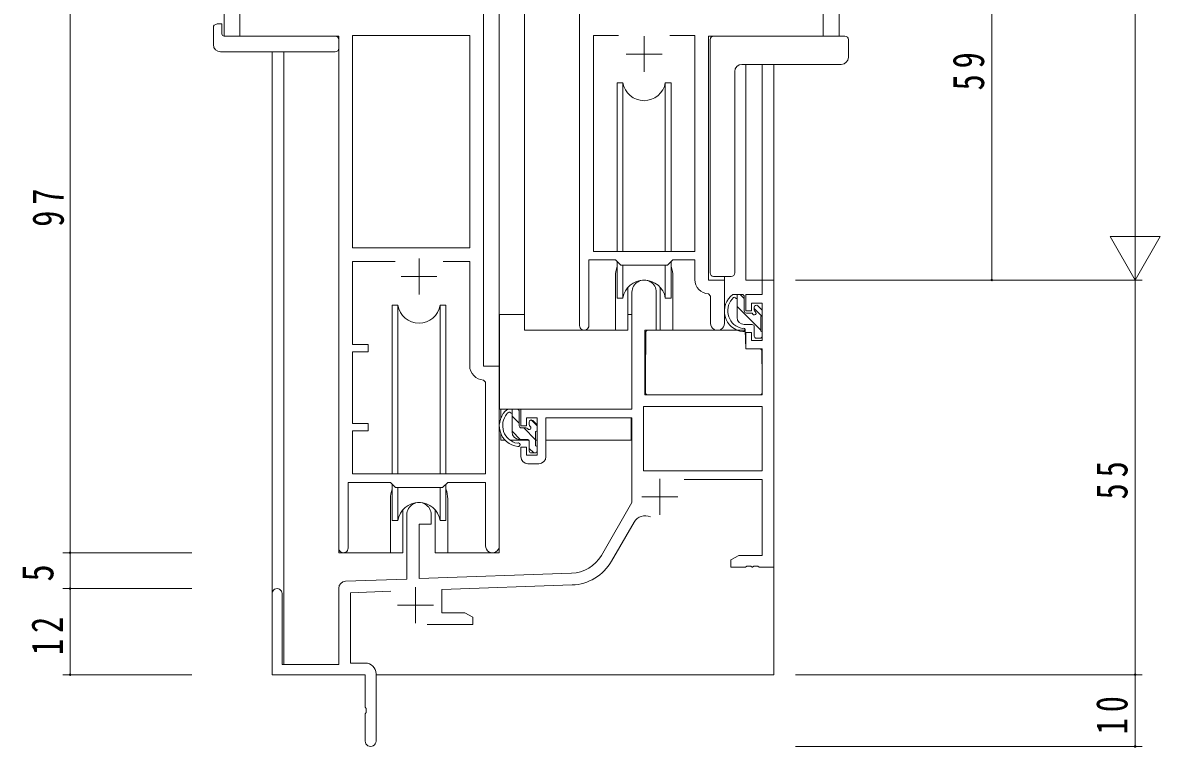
# Model space of a CAD drawing. Units: millimetres, scale not verified. Extents: x -567 to 567, y -403 to 403.
# Drawn here: x -469.3 to -310.6, y -281.1 to -180.1 of the extents above; entities that cross this region are included whole.
import ezdxf
from ezdxf.enums import TextEntityAlignment as Align

# ---------------------------------------------------------------- set-up
doc = ezdxf.new("R2010")
doc.units = ezdxf.units.MM
doc.header["$LTSCALE"] = 2
for name, color, linetype, lineweight in [('0-3_YKK_11', 7, 'Continuous', 18), ('0-4_YKK_12', 2, 'Continuous', 18), ('0-5_YKK_13', 4, 'Continuous', 18), ('0-6_YKK_D', 6, 'Continuous', 18)]:
    doc.layers.add(name, color=color, linetype=linetype, lineweight=lineweight)
doc.styles.add('ＭＳ ゴシック', font='')
doc.styles.get('ＭＳ ゴシック').set_extended_font_data('MS Gothic')

msp = doc.modelspace()

# ---------------------------------------------------------------- linework, layer by layer
at = {"layer": '0-3_YKK_11'}
for p, q in [((-439.038, -156.982), (-439.038, -181.982)), ((-405.038, -227.982), (-405.038, -156.982)), ((-391.638, -222.332), (-391.638, -156.982)), ((-357.638, -156.982), (-357.638, -181.982)), ((-439.038, -181.982), (-425.238, -181.982)), ((-425.238, -181.982), (-425.238, -253.332)), ((-406.968, -181.912), (-423.308, -181.912)), ((-423.308, -181.912), (-423.308, -211.482)), ((-406.968, -211.482), (-406.968, -181.912)), ((-406.968, -211.482), (-406.968, -181.912)), ((-389.708, -181.912), (-386.226, -181.912)), ((-389.708, -211.982), (-389.708, -181.912)), ((-382.638, -181.982), (-382.638, -186.982)), ((-379.051, -181.912), (-375.568, -181.912)), ((-379.051, -181.912), (-375.568, -181.912)), ((-375.568, -181.912), (-375.568, -211.982)), ((-357.638, -181.982), (-373.638, -181.982)), ((-373.638, -181.982), (-373.638, -215.982)), ((-385.138, -184.482), (-380.138, -184.482)), ((-423.308, -211.482), (-406.968, -211.482)), ((-375.568, -211.982), (-389.708, -211.982)), ((-417.389, -213.412), (-423.308, -213.412)), ((-417.389, -213.412), (-423.308, -213.412)), ((-423.308, -213.412), (-423.308, -224.982)), ((-414.038, -212.982), (-414.038, -217.982)), ((-406.968, -213.412), (-410.688, -213.412)), ((-406.968, -227.912), (-406.968, -213.412)), ((-386.638, -213.182), (-390.338, -213.182)), ((-390.338, -213.182), (-390.338, -222.332)), ((-385.908, -213.912), (-386.638, -213.182)), ((-379.368, -213.912), (-385.908, -213.912)), ((-378.638, -213.182), (-379.368, -213.912)), ((-375.568, -213.182), (-378.638, -213.182)), ((-375.568, -215.912), (-375.568, -213.182)), ((-416.538, -215.482), (-411.538, -215.482)), ((-373.638, -215.982), (-371.438, -215.982)), ((-371.438, -215.982), (-371.438, -222.017)), ((-366.168, -215.982), (-364.538, -215.982)), ((-366.168, -217.982), (-366.168, -215.982)), ((-364.538, -215.982), (-364.538, -255.982)), ((-384.338, -233.982), (-384.338, -217.682)), ((-380.938, -217.682), (-380.938, -222.982)), ((-373.368, -218.21), (-373.655, -217.911)), ((-373.368, -222.017), (-373.368, -218.21)), ((-368.438, -217.982), (-366.168, -217.982)), ((-368.438, -220.282), (-368.438, -217.982)), ((-367.638, -220.282), (-368.438, -220.282)), ((-367.638, -219.182), (-367.638, -220.282)), ((-366.168, -219.182), (-367.638, -219.182)), ((-366.168, -224.382), (-366.168, -219.182)), ((-380.938, -222.982), (-382.538, -222.982)), ((-382.538, -222.982), (-382.538, -231.982)), ((-368.438, -223.282), (-367.638, -223.282)), ((-368.438, -225.582), (-368.438, -223.282)), ((-367.638, -223.282), (-367.638, -224.382)), ((-423.308, -224.982), (-421.138, -224.982)), ((-421.138, -224.982), (-421.138, -225.982)), ((-367.638, -224.382), (-366.168, -224.382)), ((-423.308, -225.982), (-423.308, -235.982)), ((-421.138, -225.982), (-423.308, -225.982)), ((-366.168, -225.582), (-368.438, -225.582)), ((-366.168, -231.982), (-366.168, -225.582)), ((-402.838, -227.982), (-405.038, -227.982)), ((-402.838, -253.017), (-402.838, -227.982)), ((-404.768, -230.21), (-405.055, -229.911)), ((-404.768, -242.982), (-404.768, -230.21)), ((-382.538, -231.982), (-366.168, -231.982)), ((-399.838, -233.982), (-384.338, -233.982)), ((-399.838, -236.282), (-399.838, -233.982)), ((-366.168, -233.612), (-382.708, -233.612)), ((-366.168, -233.612), (-382.708, -233.612)), ((-382.708, -233.612), (-382.708, -242.582)), ((-366.168, -242.582), (-366.168, -233.612)), ((-423.308, -235.982), (-421.138, -235.982)), ((-421.138, -235.982), (-421.138, -236.982)), ((-399.038, -236.282), (-399.838, -236.282)), ((-397.538, -235.182), (-399.038, -235.182)), ((-399.038, -235.182), (-399.038, -236.282)), ((-397.538, -240.382), (-397.538, -235.182)), ((-384.338, -235.182), (-396.338, -235.182)), ((-396.338, -235.182), (-396.338, -240.582)), ((-384.338, -246.982), (-384.338, -235.182)), ((-421.138, -236.982), (-423.308, -236.982)), ((-423.308, -236.982), (-423.308, -242.982)), ((-399.838, -239.282), (-399.038, -239.282)), ((-399.838, -240.582), (-399.838, -239.282)), ((-399.038, -239.282), (-399.038, -240.382)), ((-399.038, -240.382), (-397.538, -240.382)), ((-397.338, -241.582), (-398.838, -241.582)), ((-382.708, -242.582), (-366.168, -242.582)), ((-423.938, -244.182), (-418.038, -244.182)), ((-423.938, -253.332), (-423.938, -244.182)), ((-423.308, -242.982), (-404.768, -242.982)), ((-418.038, -244.182), (-417.308, -244.912)), ((-410.768, -244.912), (-410.038, -244.182)), ((-410.038, -244.182), (-404.768, -244.182)), ((-404.768, -244.182), (-404.768, -253.017)), ((-380.438, -243.682), (-380.438, -248.682)), ((-366.168, -243.782), (-377.04, -243.782)), ((-366.168, -254.352), (-366.168, -243.782)), ((-417.308, -244.912), (-410.768, -244.912)), ((-388.593, -254.351), (-384.338, -246.982)), ((-382.938, -246.182), (-377.938, -246.182)), ((-415.738, -257.651), (-415.738, -248.682)), ((-412.338, -248.682), (-412.338, -249.982)), ((-412.338, -249.982), (-414.038, -249.982)), ((-414.038, -249.982), (-414.038, -257.591)), ((-384.045, -249.734), (-387.181, -255.166)), ((-370.538, -254.982), (-369.447, -254.352)), ((-370.538, -255.982), (-370.538, -254.982)), ((-369.447, -254.352), (-366.168, -254.352)), ((-414.038, -257.591), (-392.748, -256.848)), ((-368.497, -255.982), (-370.538, -255.982)), ((-368.313, -255.862), (-368.497, -255.982)), ((-367.764, -255.862), (-368.313, -255.862)), ((-367.58, -255.982), (-367.764, -255.862)), ((-367.497, -255.982), (-367.58, -255.982)), ((-367.313, -255.862), (-367.497, -255.982)), ((-366.764, -255.862), (-367.313, -255.862)), ((-366.58, -255.982), (-366.764, -255.862)), ((-364.538, -255.982), (-366.58, -255.982)), ((-424.273, -257.949), (-415.738, -257.651)), ((-392.691, -258.477), (-410.838, -259.111)), ((-434.538, -270.982), (-434.538, -259.682)), ((-433.138, -259.682), (-433.138, -269.582)), ((-425.238, -269.582), (-425.238, -258.948)), ((-417.971, -259.36), (-423.608, -259.556)), ((-423.608, -259.556), (-423.608, -269.352)), ((-414.538, -258.782), (-414.538, -263.782)), ((-410.838, -259.111), (-410.838, -262.352)), ((-417.038, -261.282), (-412.038, -261.282)), ((-410.838, -262.352), (-407.63, -262.352)), ((-407.63, -262.352), (-406.538, -262.982)), ((-406.538, -262.982), (-406.538, -263.982)), ((-406.538, -263.982), (-412.888, -263.982)), ((-433.138, -269.582), (-425.238, -269.582)), ((-423.608, -269.352), (-421.538, -269.352)), ((-421.538, -270.982), (-434.538, -270.982)), ((-421.538, -275.524), (-421.538, -270.982)), ((-420.038, -270.852), (-420.038, -280.232)), ((-421.418, -275.707), (-421.538, -275.524)), ((-421.418, -276.257), (-421.418, -275.707)), ((-421.538, -276.441), (-421.418, -276.257)), ((-421.538, -280.232), (-421.538, -276.441))]:
    msp.add_line(p, q, dxfattribs=at)
for centre, radius, start, end in [((-382.638, -217.682), 1.7, 359.99999, 180.00001), ((-373.568, -215.912), 2, 180, 267.50807), ((-372.403, -222.017), 0.965, 179.99999, 0.00001), ((-390.988, -222.332), 0.65, 179.99999, 0.00001), ((-404.968, -227.912), 2, 180, 267.50807), ((-398.838, -240.582), 1, 180.00001, 269.99999), ((-397.338, -240.582), 1, 270.00001, 359.99999), ((-414.038, -248.682), 1.7, 359.99999, 180.00001), ((-382.486, -250.634), 1.8, 65.29866, 149.99999), ((-424.588, -253.332), 0.65, 179.99999, 0.00001), ((-403.803, -253.017), 0.965, 179.99999, 0.00001), ((-392.923, -251.851), 5, 271.99999, 330), ((-392.923, -251.851), 6.63, 272, 330), ((-424.238, -258.948), 1, 91.99998, 180), ((-433.838, -259.682), 0.7, 359.99999, 180.00001), ((-421.538, -270.852), 1.5, 0.00001, 89.99999), ((-420.788, -280.232), 0.75, 179.99999, 0.00001)]:
    msp.add_arc(centre, radius, start, end, dxfattribs=at)
at = {"layer": '0-4_YKK_12'}
for p, q in [((-441.238, -41.482), (-441.238, -181.982)), ((-402.838, -41.482), (-402.838, -253.982)), ((-399.338, -41.482), (-399.338, -222.982)), ((-355.438, -41.482), (-355.438, -181.982)), ((-438.738, -181.982), (-441.238, -181.982)), ((-425.238, -253.982), (-425.238, -182.282)), ((-357.938, -181.982), (-355.438, -181.982)), ((-434.538, -184.17), (-434.538, -259.682)), ((-432.908, -184.17), (-432.908, -269.582)), ((-368.438, -185.929), (-368.438, -215.982)), ((-366.168, -185.929), (-366.168, -215.982)), ((-364.538, -185.929), (-364.538, -215.982)), ((-386.638, -215.482), (-386.638, -222.982)), ((-378.638, -215.482), (-378.638, -222.982)), ((-371.438, -216.282), (-371.438, -215.482)), ((-365.868, -215.982), (-368.438, -215.982)), ((-386.638, -222.982), (-399.338, -222.982)), ((-372.411, -222.982), (-378.638, -222.982)), ((-418.038, -246.482), (-418.038, -253.982)), ((-410.038, -246.482), (-410.038, -253.982)), ((-418.038, -253.982), (-425.238, -253.982)), ((-402.838, -253.982), (-410.038, -253.982)), ((-364.538, -255.482), (-364.538, -270.982)), ((-420.038, -270.982), (-364.538, -270.982))]:
    msp.add_line(p, q, dxfattribs=at)
for centre, start, end in [((-382.638, -215.482), 159.63587, 180), ((-382.638, -215.482), 0, 20.36413), ((-414.038, -246.482), 159.63587, 180), ((-414.038, -246.482), 0, 20.36413)]:
    msp.add_arc(centre, 4, start, end, dxfattribs=at)
at = {"layer": '0-5_YKK_13'}
for p, q in [((-442.726, -183.17), (-442.726, -180.795)), ((-441.726, -180.29), (-441.538, -180.29)), ((-441.538, -180.29), (-441.538, -180.79)), ((-441.538, -181.682), (-441.538, -180.79)), ((-441.238, -181.982), (-425.738, -181.982)), ((-425.238, -182.482), (-425.238, -183.17)), ((-373.438, -214.982), (-373.438, -182.482)), ((-372.938, -181.982), (-355.138, -181.982)), ((-355.138, -181.982), (-354.638, -181.982)), ((-354.138, -182.482), (-354.138, -183.802)), ((-425.238, -183.17), (-425.238, -183.67)), ((-354.138, -183.802), (-354.138, -184.929)), ((-441.726, -184.17), (-425.738, -184.17)), ((-369.992, -214.982), (-369.992, -186.926)), ((-368.995, -185.927), (-368.998, -185.926)), ((-368.998, -185.929), (-355.138, -185.929)), ((-385.597, -188.483), (-386.388, -188.482)), ((-386.388, -188.482), (-386.388, -211.982)), ((-385.597, -211.982), (-385.597, -188.483)), ((-378.888, -188.482), (-379.68, -188.482)), ((-379.68, -211.982), (-379.68, -188.482)), ((-378.888, -211.982), (-378.888, -188.482)), ((-386.388, -213.432), (-386.388, -218.482)), ((-385.597, -218.482), (-385.597, -213.912)), ((-379.68, -218.482), (-379.68, -213.912)), ((-370.492, -215.482), (-372.938, -215.482)), ((-370.492, -215.482), (-370.493, -215.482)), ((-384.888, -216.998), (-384.888, -222.982)), ((-380.388, -222.982), (-380.388, -216.998)), ((-386.388, -218.482), (-385.597, -218.482)), ((-368.968, -217.982), (-370.268, -217.982)), ((-369.668, -221.182), (-369.668, -217.982)), ((-368.668, -218.547), (-369.233, -217.982)), ((-368.668, -220.282), (-368.668, -218.282)), ((-416.997, -219.483), (-417.788, -219.482)), ((-417.788, -219.482), (-417.788, -242.983)), ((-416.997, -242.983), (-416.997, -219.483)), ((-410.288, -219.482), (-411.08, -219.482)), ((-411.08, -242.983), (-411.08, -219.482)), ((-410.288, -242.982), (-410.288, -219.482)), ((-366.368, -222.968), (-369.668, -219.668)), ((-367.268, -219.782), (-367.268, -220.121)), ((-366.21, -221.005), (-367.268, -219.947)), ((-366.256, -220.07), (-366.756, -219.57)), ((-366.168, -220.882), (-366.168, -220.282)), ((-399.338, -220.782), (-402.834, -220.782)), ((-402.834, -233.982), (-402.834, -220.782)), ((-384.888, -220.782), (-384.338, -220.782)), ((-367.729, -220.582), (-368.368, -220.582)), ((-366.368, -223.082), (-366.368, -221.082)), ((-384.888, -222.982), (-386.638, -222.982)), ((-382.414, -223.28), (-382.468, -229.482)), ((-368.537, -222.982), (-382.114, -222.982)), ((-378.638, -222.982), (-380.388, -222.982)), ((-367.568, -222.182), (-368.668, -222.182)), ((-368.537, -222.982), (-368.468, -225.582)), ((-367.268, -222.482), (-367.268, -223.782)), ((-366.168, -223.782), (-366.168, -223.282)), ((-366.968, -224.082), (-366.468, -224.082)), ((-382.434, -225.482), (-382.538, -225.482)), ((-368.468, -225.582), (-366.5, -225.582)), ((-366.168, -229.482), (-366.2, -225.88)), ((-382.468, -229.482), (-382.449, -231.685)), ((-366.188, -231.685), (-366.168, -229.482)), ((-382.538, -230.412), (-382.46, -230.491)), ((-382.149, -231.982), (-366.488, -231.982)), ((-384.638, -233.982), (-402.834, -233.982)), ((-402.634, -233.982), (-402.634, -235.234)), ((-400.368, -233.982), (-401.668, -233.982)), ((-401.068, -237.182), (-401.068, -233.982)), ((-400.068, -236.282), (-400.068, -234.282)), ((-400.068, -235.937), (-401.068, -234.937)), ((-398.668, -235.782), (-398.668, -236.121)), ((-397.568, -236.316), (-398.4, -235.484)), ((-397.656, -236.07), (-398.156, -235.57)), ((-397.568, -236.882), (-397.568, -236.282)), ((-384.434, -235.263), (-384.434, -238.282)), ((-402.634, -237.372), (-402.634, -238.282)), ((-399.944, -238.182), (-401.068, -237.058)), ((-399.129, -236.582), (-399.768, -236.582)), ((-397.768, -238.237), (-399.423, -236.582)), ((-397.768, -239.082), (-397.768, -237.082)), ((-402.634, -238.282), (-402.054, -238.282)), ((-401.357, -238.282), (-398.745, -238.282)), ((-398.968, -238.182), (-400.068, -238.182)), ((-398.668, -238.482), (-398.668, -239.782)), ((-398.044, -240.082), (-398.668, -239.458)), ((-397.768, -238.282), (-397.538, -238.282)), ((-397.568, -239.782), (-397.568, -239.282)), ((-384.434, -238.282), (-396.338, -238.282)), ((-398.368, -240.082), (-397.868, -240.082)), ((-417.788, -244.433), (-417.788, -249.482)), ((-416.997, -249.482), (-416.997, -244.913)), ((-411.08, -249.482), (-411.08, -244.913)), ((-410.288, -249.482), (-410.288, -244.432)), ((-416.288, -247.998), (-416.288, -253.982)), ((-411.788, -253.982), (-411.788, -247.998)), ((-417.788, -249.482), (-416.997, -249.482)), ((-418.038, -253.982), (-416.288, -253.982)), ((-411.788, -253.982), (-410.038, -253.982))]:
    msp.add_line(p, q, dxfattribs=at)
for points in [[(-379.68, -218.482), (-378.888, -218.482), (-378.888, -213.432)], [(-411.08, -249.482), (-410.288, -249.482), (-410.288, -244.433)]]:
    msp.add_lwpolyline(points, dxfattribs=at)
for centre, radius, start, end in [((-442.262, -180.778), 0.462, 136.9505, 182.04653), ((-441.956, -181.421), 1.153, 78.49471, 123.87699), ((-441.238, -181.682), 0.3, 180, 270), ((-425.738, -182.482), 0.5, 0, 90), ((-372.938, -182.482), 0.5, 90, 180), ((-354.638, -182.482), 0.5, 0, 90), ((-441.726, -183.17), 1, 180, 269.99494), ((-425.738, -183.67), 0.5, 269.9989, 0), ((-355.138, -184.929), 1, 270, 0), ((-368.992, -186.929), 1.002, 90.18214, 179.82), ((-382.638, -187.982), 3, 189.59799, 350.40583), ((-372.938, -214.982), 0.5, 180, 270), ((-370.492, -214.982), 0.5, 270, 0), ((-382.638, -218.982), 3, 9.59417, 170.40661), ((-368.554, -220.303), 2.885, 126.45193, 263.90389), ((-368.469, -220.269), 2.504, 139.45806, 259.25217), ((-370.529, -218.387), 0.3, 301.6219, 336.95039), ((-370.068, -218.582), 0.2, 36.8699, 156.95039), ((-369.668, -218.282), 0.3, 216.8699, 270), ((-368.968, -218.282), 0.3, 0, 90), ((-414.038, -218.982), 3, 189.59799, 350.40583), ((-368.368, -220.282), 0.3, 180, 270), ((-367.268, -220.582), 0.25, 213.05573, 56.94427), ((-366.968, -219.782), 0.3, 45, 180), ((-366.968, -220.121), 0.3, 180, 236.94427), ((-366.468, -220.282), 0.3, 0, 45), ((-368.668, -221.182), 1, 180, 270), ((-367.729, -220.882), 0.3, 33.05573, 90), ((-366.368, -220.882), 0.2, 270, 0), ((-382.114, -223.282), 0.3, 90, 179.5), ((-368.79, -222.932), 0.25, 253.6388, 125.58163), ((-367.568, -222.482), 0.3, 0, 90), ((-366.368, -223.282), 0.2, 0, 90), ((-366.968, -223.782), 0.3, 180, 270), ((-366.468, -223.782), 0.3, 270, 0), ((-366.5, -225.882), 0.3, 0.5, 90), ((-382.149, -231.682), 0.3, 180.5, 270), ((-366.488, -231.682), 0.3, 270, 359.5), ((-399.954, -236.303), 2.885, 126.45193, 263.90389), ((-399.869, -236.269), 2.504, 139.45806, 259.25217), ((-401.929, -234.387), 0.3, 301.6219, 336.95039), ((-401.468, -234.582), 0.2, 36.8699, 156.95039), ((-401.068, -234.282), 0.3, 216.8699, 270), ((-400.368, -234.282), 0.3, 0, 90), ((-399.768, -236.282), 0.3, 180, 270), ((-398.668, -236.582), 0.25, 213.05573, 56.94427), ((-398.368, -235.782), 0.3, 45, 180), ((-398.368, -236.121), 0.3, 180, 236.94427), ((-397.868, -236.282), 0.3, 0, 45), ((-400.068, -237.182), 1, 180, 270), ((-399.129, -236.882), 0.3, 33.05573, 90), ((-397.768, -236.882), 0.2, 270, 0), ((-400.19, -238.932), 0.25, 253.6388, 125.58163), ((-398.968, -238.482), 0.3, 0, 90), ((-397.768, -239.282), 0.2, 0, 90), ((-398.368, -239.782), 0.3, 180, 270), ((-397.868, -239.782), 0.3, 270, 0), ((-414.038, -249.982), 3, 9.59417, 170.40661)]:
    msp.add_arc(centre, radius, start, end, dxfattribs=at)
at = {"layer": '0-6_YKK_D'}
for p, q in [((-314.138, 127.018), (-314.138, -208.982)), ((-462.726, -253.982), (-462.726, -156.982)), ((-334.138, -215.982), (-334.138, -156.982)), ((-314.138, -215.982), (-314.138, -203.858)), ((-310.638, -209.92), (-317.638, -209.92)), ((-314.138, -215.982), (-317.638, -209.92)), ((-314.138, -215.982), (-310.638, -209.92)), ((-361.538, -215.982), (-313.138, -215.982)), ((-361.538, -215.982), (-313.138, -215.982)), ((-351.138, -215.982), (-333.138, -215.982)), ((-314.138, -215.982), (-314.138, -270.982)), ((-445.726, -253.982), (-463.726, -253.982)), ((-445.726, -253.982), (-463.726, -253.982)), ((-462.726, -258.982), (-462.726, -253.982)), ((-445.726, -258.982), (-463.726, -258.982)), ((-445.726, -258.982), (-463.726, -258.982)), ((-462.726, -258.982), (-462.726, -270.982)), ((-445.726, -270.982), (-463.726, -270.982)), ((-361.538, -270.982), (-313.138, -270.982)), ((-361.538, -270.982), (-313.138, -270.982)), ((-314.138, -270.982), (-314.138, -280.982)), ((-361.538, -280.982), (-313.138, -280.982))]:
    msp.add_line(p, q, dxfattribs=at)
for centre, start, end in [((-334.138, -215.982), 90, 270), ((-334.138, -215.982), 270, 90), ((-462.726, -253.982), 90, 270), ((-462.726, -253.982), 90, 270), ((-462.726, -253.982), 270, 90), ((-462.726, -253.982), 270, 90), ((-462.726, -258.982), 90, 270), ((-462.726, -258.982), 90, 270), ((-462.726, -258.982), 270, 90), ((-462.726, -258.982), 270, 90), ((-462.726, -270.982), 90, 270), ((-462.726, -270.982), 270, 90), ((-314.138, -270.982), 90, 270), ((-314.138, -270.982), 90, 270), ((-314.138, -270.982), 270, 90), ((-314.138, -270.982), 270, 90), ((-314.138, -280.982), 90, 270), ((-314.138, -280.982), 270, 90)]:
    msp.add_arc(centre, 0.106, start, end, dxfattribs=at)

# ---------------------------------------------------------------- texts
at = {"layer": '0-6_YKK_D', "color": 7, "style": 'ＭＳ ゴシック', "width": 0.8}
msp.add_text('5', height=4.399, rotation=90, dxfattribs=at).set_placement((-463.726, -257.993), align=Align.BOTTOM_LEFT)
at = {"layer": '0-6_YKK_D', "color": 7, "char_height": 4.399, "attachment_point": 7, "rotation": 90, "style": 'ＭＳ ゴシック'}
for s, insert in [('\\T1.37;\\W0.75;59', (-335.138, -189.552)), ('\\T1.37;\\W0.75;97', (-463.526, -208.552)), ('\\T1.37;\\W0.75;55', (-315.138, -246.552)), ('\\T1.37;\\W0.75;12', (-463.726, -268.235)), ('\\T1.37;\\W0.75;10', (-315.138, -279.284))]:
    msp.add_mtext(s, dxfattribs=dict(at, insert=insert))

doc.saveas('drawing.dxf')
